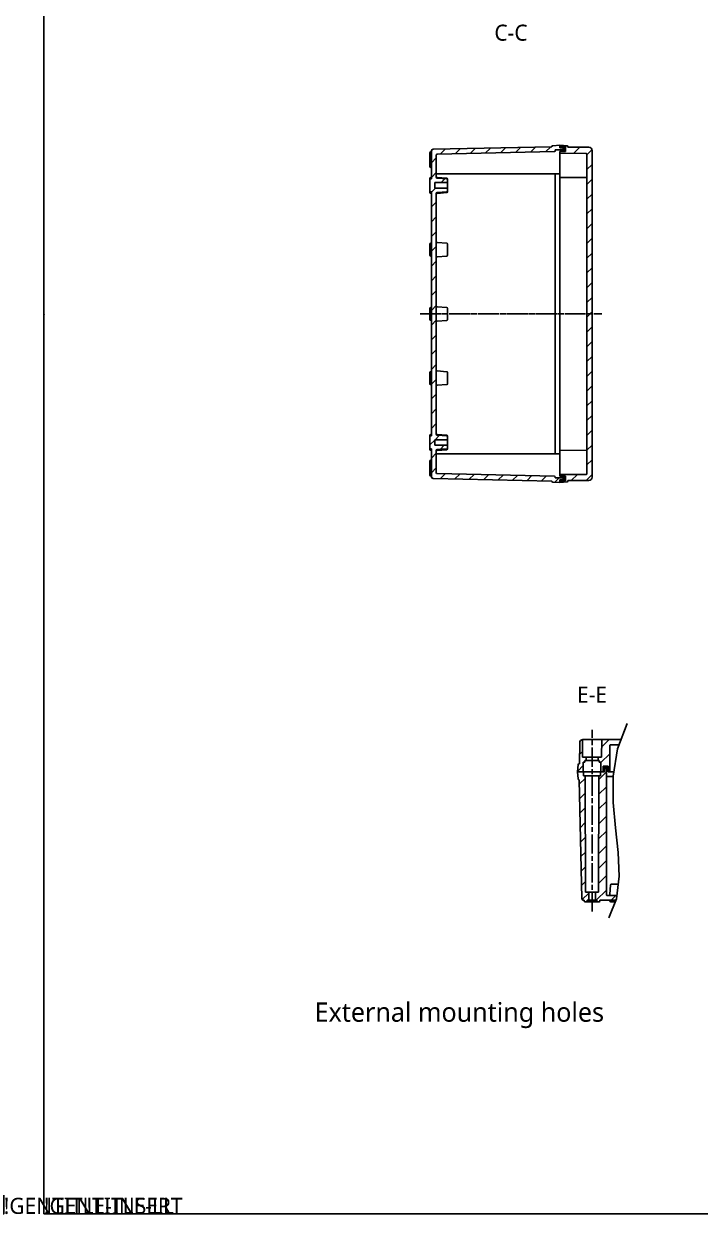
# Model space of a CAD drawing. Header units: millimetres. Extents: x -343 to 4465, y -1120 to 2065.
# Drawn here: x 1624 to 2046, y 0 to 741 of the extents above; entities that cross this region are included whole.
import ezdxf

# ---------------------------------------------------------------- set-up
doc = ezdxf.new("R2010")
doc.units = ezdxf.units.MM
doc.linetypes.add('AM_ISO08W050', pattern=[18, 12, -1.5, 3, -1.5])
doc.linetypes.add('CENTER', pattern=[2, 1.25, -0.25, 0.25, -0.25])
for name, color, linetype, lineweight in [('AM_10', 7, 'AM_ISO08W050', 50), ('AM_4', 3, 'Continuous', 25), ('AM_5', 3, 'Continuous', 25), ('AM_7', 4, 'AM_ISO08W050', 25), ('AM_8', 1, 'Continuous', 25), ('ｶﾞｽｹｯﾄ', 5, 'Continuous', 25), ('ﾄｯﾌﾟｶﾊﾞｰ', 7, 'Continuous', 25), ('ﾎﾞﾃﾞｨｰ', 2, 'Continuous', 25)]:
    doc.layers.add(name, color=color, linetype=linetype, lineweight=lineweight)
doc.styles.add('QCADDimTextStyle', font='')
doc.styles.get('QCADDimTextStyle').set_extended_font_data('Noto Sans JP')
pattern_1 = [(45, (-0.3, -20), (-4.596194, 4.596194), [])]

# ---------------------------------------------------------------- blocks, each defined once
blk = doc.blocks.new('TK-A3')
blk.add_lwpolyline([(0, 0), (403, 0), (403, 280), (0, 280)], close=True)
at = {"style": 'QCADDimTextStyle'}
for s, p in [('!GENTITLE-LL', (0, 0)), ('!GENTITLE-INSERT', (403, 0))]:
    blk.add_text(s, height=2.5, dxfattribs=at).set_placement(p)
blk = doc.blocks.new('*S33')
at = {"layer": 'AM_10', "color": 7, "linetype": 'CENTER'}
for p, q in [((2253.3, 685.26), (2253.3, 665.26)), ((2253.3, 435.26), (2253.3, 455.26))]:
    blk.add_line(p, q, dxfattribs=at)
at = {"layer": 'AM_10', "color": 7, "linetype": 'AM_ISO08W050'}
for p, q in [((2243.3, 675.26), (2233.3, 675.26)), ((2243.3, 445.26), (2233.3, 445.26))]:
    blk.add_line(p, q, dxfattribs=at)
at = {"layer": 'AM_10', "color": 1, "linetype": 'CENTER'}
blk.add_line((2253.3, 665.26), (2253.3, 455.26), dxfattribs=at)
at = {"layer": 'AM_10', "color": 7, "linetype": 'Continuous'}
for points in [[(2243.3, 676.58), (2243.3, 673.94), (2253.3, 675.26)], [(2243.3, 443.94), (2243.3, 446.58), (2253.3, 445.26)]]:
    blk.add_trace(points, dxfattribs=at)
at = {"layer": 'AM_10', "color": 7, "char_height": 10, "attachment_point": 5, "style": 'QCADDimTextStyle'}
for s, insert in [('C-C', (1927.8, 735.26)), ('C', (2226.07, 675.26)), ('C', (2226.07, 445.26))]:
    blk.add_mtext(s, dxfattribs=dict(at, insert=insert))
blk = doc.blocks.new('*S37')
at = {"layer": 'AM_10', "color": 7, "linetype": 'CENTER'}
for p, q in [((2118.3, 464.26), (2138.3, 464.26)), ((2388.3, 464.26), (2368.3, 464.26))]:
    blk.add_line(p, q, dxfattribs=at)
at = {"layer": 'AM_10', "color": 1, "linetype": 'CENTER'}
blk.add_line((2138.3, 464.26), (2368.3, 464.26), dxfattribs=at)
at = {"layer": 'AM_10', "color": 7, "linetype": 'AM_ISO08W050'}
for p, q in [((2128.3, 454.26), (2128.3, 444.26)), ((2378.3, 454.26), (2378.3, 444.26))]:
    blk.add_line(p, q, dxfattribs=at)
at = {"layer": 'AM_10', "color": 7, "linetype": 'Continuous'}
for points in [[(2126.98, 454.26), (2129.62, 454.26), (2128.3, 464.26)], [(2379.62, 454.26), (2376.98, 454.26), (2378.3, 464.26)]]:
    blk.add_trace(points, dxfattribs=at)
at = {"layer": 'AM_10', "color": 7, "char_height": 10, "attachment_point": 5, "style": 'QCADDimTextStyle'}
for s, insert in [('E', (2128.3, 434.26)), ('E', (2378.3, 434.26)), ('E-E', (1978.3, 323.26))]:
    blk.add_mtext(s, dxfattribs=dict(at, insert=insert))
blk = doc.blocks.new('*S34')
at = {"layer": 'AM_10', "color": 7, "linetype": 'CENTER'}
for p, q in [((2253.3, 685.26), (2253.3, 665.26)), ((2253.3, 435.26), (2253.3, 455.26))]:
    blk.add_line(p, q, dxfattribs=at)
at = {"layer": 'AM_10', "color": 7, "linetype": 'AM_ISO08W050'}
for p, q in [((2243.3, 675.26), (2233.3, 675.26)), ((2243.3, 445.26), (2233.3, 445.26))]:
    blk.add_line(p, q, dxfattribs=at)
at = {"layer": 'AM_10', "color": 1, "linetype": 'CENTER'}
blk.add_line((2253.3, 665.26), (2253.3, 455.26), dxfattribs=at)
at = {"layer": 'AM_10', "color": 7, "linetype": 'Continuous'}
for points in [[(2243.3, 676.58), (2243.3, 673.94), (2253.3, 675.26)], [(2243.3, 443.94), (2243.3, 446.58), (2253.3, 445.26)]]:
    blk.add_trace(points, dxfattribs=at)
at = {"layer": 'AM_10', "color": 7, "char_height": 10, "attachment_point": 5, "style": 'QCADDimTextStyle'}
for s, insert in [('C-C', (1927.8, 735.26)), ('C', (2226.07, 675.26)), ('C', (2226.07, 445.26))]:
    blk.add_mtext(s, dxfattribs=dict(at, insert=insert))
blk = doc.blocks.new('*S38')
at = {"layer": 'AM_10', "color": 7, "linetype": 'CENTER'}
for p, q in [((2118.3, 464.26), (2138.3, 464.26)), ((2388.3, 464.26), (2368.3, 464.26))]:
    blk.add_line(p, q, dxfattribs=at)
at = {"layer": 'AM_10', "color": 1, "linetype": 'CENTER'}
blk.add_line((2138.3, 464.26), (2368.3, 464.26), dxfattribs=at)
at = {"layer": 'AM_10', "color": 7, "linetype": 'AM_ISO08W050'}
for p, q in [((2128.3, 454.26), (2128.3, 444.26)), ((2378.3, 454.26), (2378.3, 444.26))]:
    blk.add_line(p, q, dxfattribs=at)
at = {"layer": 'AM_10', "color": 7, "linetype": 'Continuous'}
for points in [[(2126.98, 454.26), (2129.62, 454.26), (2128.3, 464.26)], [(2379.62, 454.26), (2376.98, 454.26), (2378.3, 464.26)]]:
    blk.add_trace(points, dxfattribs=at)
at = {"layer": 'AM_10', "color": 7, "char_height": 10, "attachment_point": 5, "style": 'QCADDimTextStyle'}
for s, insert in [('E', (2128.3, 434.26)), ('E', (2378.3, 434.26)), ('E-E', (1978.3, 323.26))]:
    blk.add_mtext(s, dxfattribs=dict(at, insert=insert))

msp = doc.modelspace()

# ---------------------------------------------------------------- hatches: boundary and pattern name
at = {"layer": 'AM_8', "transparency": 33554687}
h = msp.add_hatch(dxfattribs=at)
h.set_pattern_fill('_U', color=256, scale=6.5, angle=45, style=0, pattern_type=0)
h.set_pattern_definition(pattern_1)
edge = h.paths.add_edge_path(flags=0)
edge.add_line((1881.3, 560.26), (1881.3, 635.29))
edge.add_arc((1881.8, 635.29), 0.5, 94.08562, 180, ccw=False)
edge.add_line((1881.76, 635.79), (1887.84, 636.23))
edge.add_arc((1887.8, 636.72), 0.5, 274.08562, 360)
edge.add_line((1888.3, 636.72), (1888.3, 638.56))
edge.add_line((1888.3, 638.56), (1880.3, 638.56))
edge.add_line((1880.3, 638.56), (1880.3, 641.96))
edge.add_line((1880.3, 641.96), (1888.3, 641.96))
edge.add_line((1888.3, 641.96), (1888.3, 643.79))
edge.add_arc((1887.8, 643.79), 0.5, 0, 85.91438)
edge.add_line((1887.84, 644.29), (1881.76, 644.73))
edge.add_arc((1881.8, 645.22), 0.5, 180, 265.91438, ccw=False)
edge.add_line((1881.3, 645.22), (1881.3, 659.18))
edge.add_arc((1881.8, 659.18), 0.5, 91.23863, 180, ccw=False)
edge.add_line((1881.79, 659.68), (1954.81, 661.26))
edge.add_arc((1954.8, 661.76), 0.5, 271.23863, 360)
edge.add_line((1955.3, 661.76), (1955.3, 662.36))
edge.add_line((1955.3, 662.36), (1960.3, 662.36))
edge.add_line((1960.3, 662.36), (1960.3, 663.56))
edge.add_line((1960.3, 663.56), (1958.3, 663.56))
edge.add_line((1958.3, 663.56), (1958.3, 665.26))
edge.add_line((1958.3, 665.26), (1953.77, 664.96))
edge.add_arc((1953.8, 664.46), 0.5, 93.81407, 180)
edge.add_line((1953.3, 664.46), (1953.3, 664.31))
edge.add_line((1953.3, 664.31), (1879.28, 662.71))
edge.add_arc((1879.3, 661.71), 1, 91.23863, 180)
edge.add_line((1878.3, 661.71), (1878.3, 644.26))
edge.add_line((1878.3, 644.26), (1877.8, 644.26))
edge.add_arc((1877.8, 643.76), 0.5, 90, 180)
edge.add_line((1877.3, 643.76), (1877.3, 636.76))
edge.add_arc((1877.8, 636.76), 0.5, 180, 270)
edge.add_line((1877.8, 636.26), (1878.3, 636.26))
edge.add_line((1878.3, 636.26), (1878.3, 560.26))
edge.add_line((1878.3, 560.26), (1881.3, 560.26))
h = msp.add_hatch(dxfattribs=at)
h.set_pattern_fill('_U', color=256, scale=6.5, angle=45, style=0, pattern_type=0)
h.set_pattern_definition(pattern_1)
edge = h.paths.add_edge_path(flags=0)
edge.add_line((1975.1, 560.26), (1978.3, 560.26))
edge.add_line((1978.3, 560.26), (1978.3, 661.96))
edge.add_arc((1976.3, 661.96), 2, 0, 89.56613)
edge.add_line((1976.32, 663.96), (1963.3, 664.06))
edge.add_line((1963.3, 664.06), (1963.3, 664.36))
edge.add_arc((1962.8, 664.36), 0.5, 0, 84.92039)
edge.add_line((1962.84, 664.85), (1958.3, 665.26))
edge.add_line((1958.3, 665.26), (1958.3, 664.26))
edge.add_line((1958.3, 664.26), (1961.8, 664.26))
edge.add_line((1961.8, 664.26), (1961.8, 661.26))
edge.add_line((1961.8, 661.26), (1958.3, 661.26))
edge.add_line((1958.3, 661.26), (1958.3, 660.26))
edge.add_line((1958.3, 660.26), (1974.6, 660.14))
edge.add_arc((1974.6, 659.64), 0.5, 0, 89.56613, ccw=False)
edge.add_line((1975.1, 659.64), (1975.1, 560.26))
h = msp.add_hatch(dxfattribs=at)
h.set_pattern_fill('_U', color=256, scale=6.5, angle=45, style=0, pattern_type=0)
h.set_pattern_definition(pattern_1)
edge = h.paths.add_edge_path(flags=0)
edge.add_line((1881.3, 560.26), (1881.3, 485.22))
edge.add_arc((1881.8, 485.22), 0.5, 180, 265.91438)
edge.add_line((1881.76, 484.73), (1887.84, 484.29))
edge.add_arc((1887.8, 483.79), 0.5, 0, 85.91438, ccw=False)
edge.add_line((1888.3, 483.79), (1888.3, 481.96))
edge.add_line((1888.3, 481.96), (1880.3, 481.96))
edge.add_line((1880.3, 481.96), (1880.3, 478.56))
edge.add_line((1880.3, 478.56), (1888.3, 478.56))
edge.add_line((1888.3, 478.56), (1888.3, 476.72))
edge.add_arc((1887.8, 476.72), 0.5, 274.08562, 360, ccw=False)
edge.add_line((1887.84, 476.23), (1881.76, 475.79))
edge.add_arc((1881.8, 475.29), 0.5, 94.08562, 180)
edge.add_line((1881.3, 475.29), (1881.3, 461.34))
edge.add_arc((1881.8, 461.34), 0.5, 180, 268.76137)
edge.add_line((1881.79, 460.84), (1954.81, 459.26))
edge.add_arc((1954.8, 458.76), 0.5, 0, 88.76137, ccw=False)
edge.add_line((1955.3, 458.76), (1955.3, 458.16))
edge.add_line((1955.3, 458.16), (1960.3, 458.16))
edge.add_line((1960.3, 458.16), (1960.3, 456.96))
edge.add_line((1960.3, 456.96), (1958.3, 456.96))
edge.add_line((1958.3, 456.96), (1958.3, 455.26))
edge.add_line((1958.3, 455.26), (1953.77, 455.56))
edge.add_arc((1953.8, 456.06), 0.5, 180, 266.18593, ccw=False)
edge.add_line((1953.3, 456.06), (1953.3, 456.21))
edge.add_line((1953.3, 456.21), (1879.28, 457.81))
edge.add_arc((1879.3, 458.81), 1, 180, 268.76137, ccw=False)
edge.add_line((1878.3, 458.81), (1878.3, 476.26))
edge.add_line((1878.3, 476.26), (1877.8, 476.26))
edge.add_arc((1877.8, 476.76), 0.5, 180, 270, ccw=False)
edge.add_line((1877.3, 476.76), (1877.3, 483.76))
edge.add_arc((1877.8, 483.76), 0.5, 90, 180, ccw=False)
edge.add_line((1877.8, 484.26), (1878.3, 484.26))
edge.add_line((1878.3, 484.26), (1878.3, 560.26))
edge.add_line((1878.3, 560.26), (1881.3, 560.26))
h = msp.add_hatch(dxfattribs=at)
h.set_pattern_fill('_U', color=256, scale=6.5, angle=45, style=0, pattern_type=0)
h.set_pattern_definition(pattern_1)
edge = h.paths.add_edge_path(flags=0)
edge.add_line((1975.1, 560.26), (1978.3, 560.26))
edge.add_line((1978.3, 560.26), (1978.3, 458.56))
edge.add_arc((1976.3, 458.56), 2, 270.43387, 360, ccw=False)
edge.add_line((1976.32, 456.56), (1963.3, 456.46))
edge.add_line((1963.3, 456.46), (1963.3, 456.16))
edge.add_arc((1962.8, 456.16), 0.5, 275.07961, 360, ccw=False)
edge.add_line((1962.84, 455.66), (1958.3, 455.26))
edge.add_line((1958.3, 455.26), (1958.3, 456.26))
edge.add_line((1958.3, 456.26), (1961.8, 456.26))
edge.add_line((1961.8, 456.26), (1961.8, 459.26))
edge.add_line((1961.8, 459.26), (1958.3, 459.26))
edge.add_line((1958.3, 459.26), (1958.3, 460.26))
edge.add_line((1958.3, 460.26), (1974.6, 460.38))
edge.add_arc((1974.6, 460.88), 0.5, 270.43387, 360)
edge.add_line((1975.1, 460.88), (1975.1, 560.26))
h = msp.add_hatch(dxfattribs=at)
h.set_pattern_fill('_U', color=256, scale=6.5, angle=45, style=0, pattern_type=0)
h.set_pattern_definition([(45, (-7.7, 17.5587), (-4.596194, 4.596194), [])])
edge = h.paths.add_edge_path(flags=0)
edge.add_line((1970.5, 280.26), (1970.6, 293.27))
edge.add_arc((1972.6, 293.26), 2, 98.56434, 179.57534, ccw=False)
edge.add_line((1972.3, 295.24), (1972.4, 284.26))
edge.add_line((1972.4, 284.26), (1974.55, 284.26))
edge.add_line((1974.55, 284.26), (1974.55, 282.26))
edge.add_line((1974.55, 282.26), (1973.8, 282.26))
edge.add_line((1973.8, 282.26), (1973.8, 281.26))
edge.add_line((1973.8, 281.26), (1972.8, 281.26))
edge.add_line((1972.8, 281.26), (1972.8, 275.26))
edge.add_line((1972.8, 275.26), (1969.3, 275.26))
edge.add_line((1969.3, 275.26), (1969.7, 279.8))
edge.add_arc((1970.2, 279.76), 0.5, 90, 174.92039, ccw=False)
edge.add_line((1970.2, 280.26), (1970.5, 280.26))
edge = h.paths.add_edge_path(flags=0)
edge.add_line((1995.1, 292.06), (1996.34, 295.26))
edge.add_line((1996.34, 295.26), (1984.3, 295.26))
edge.add_line((1984.3, 295.26), (1984.2, 284.26))
edge.add_line((1984.2, 284.26), (1982.05, 284.26))
edge.add_line((1982.05, 284.26), (1982.05, 282.26))
edge.add_line((1982.05, 282.26), (1982.8, 282.26))
edge.add_line((1982.8, 282.26), (1982.8, 281.26))
edge.add_line((1982.8, 281.26), (1983.8, 281.26))
edge.add_line((1983.8, 281.26), (1983.8, 275.26))
edge.add_line((1983.8, 275.26), (1985.3, 275.26))
edge.add_line((1985.3, 275.26), (1985.3, 278.76))
edge.add_line((1985.3, 278.76), (1988.3, 278.76))
edge.add_line((1988.3, 278.76), (1988.3, 275.26))
edge.add_line((1988.3, 275.26), (1989.3, 275.26))
edge.add_line((1989.3, 275.26), (1989.42, 291.56))
edge.add_arc((1989.92, 291.56), 0.5, 90, 179.56613, ccw=False)
edge.add_line((1989.92, 292.06), (1995.1, 292.06))
h = msp.add_hatch(dxfattribs=at)
h.set_pattern_fill('_U', color=256, scale=6.5, angle=45, style=0, pattern_type=0)
h.set_pattern_definition([(45, (-7.7, 17.5585), (-4.596194, 4.596194), [])])
edge = h.paths.add_edge_path(flags=0)
edge.add_line((1970.25, 270.26), (1970.1, 270.26))
edge.add_arc((1970.1, 270.76), 0.5, 183.81407, 270, ccw=False)
edge.add_line((1969.6, 270.73), (1969.3, 275.26))
edge.add_line((1969.3, 275.26), (1973.05, 275.26))
edge.add_line((1973.05, 275.26), (1973.05, 272.76))
edge.add_line((1973.05, 272.76), (1974, 272.76))
edge.add_line((1974, 272.76), (1974.2, 200.26))
edge.add_line((1974.2, 200.26), (1976.2, 200.26))
edge.add_line((1976.2, 200.26), (1976.2, 195.26))
edge.add_line((1976.2, 195.26), (1975.3, 195.26))
edge.add_line((1975.3, 195.26), (1975.3, 194.26))
edge.add_line((1975.3, 194.26), (1973.9, 194.26))
edge.add_arc((1973.9, 194.76), 0.5, 180, 270, ccw=False)
edge.add_line((1973.4, 194.76), (1973.4, 195.26))
edge.add_line((1973.4, 195.26), (1972.85, 195.26))
edge.add_arc((1972.85, 196.26), 1, 181.23863, 270, ccw=False)
edge.add_line((1971.85, 196.24), (1970.25, 270.26))
edge = h.paths.add_edge_path(flags=0)
edge.add_line((1993.13, 195.26), (1993.51, 196.2))
edge.add_line((1993.51, 196.2), (1993.76, 198.26))
edge.add_line((1993.76, 198.26), (1987.7, 198.26))
edge.add_arc((1987.7, 198.76), 0.5, 180, 270, ccw=False)
edge.add_line((1987.2, 198.76), (1987.2, 277.26))
edge.add_line((1987.2, 277.26), (1986.1, 277.26))
edge.add_line((1986.1, 277.26), (1986.1, 275.26))
edge.add_line((1986.1, 275.26), (1983.55, 275.26))
edge.add_line((1983.55, 275.26), (1983.55, 272.76))
edge.add_line((1983.55, 272.76), (1982.6, 272.76))
edge.add_line((1982.6, 272.76), (1982.4, 200.26))
edge.add_line((1982.4, 200.26), (1980.4, 200.26))
edge.add_line((1980.4, 200.26), (1980.4, 195.26))
edge.add_line((1980.4, 195.26), (1981.3, 195.26))
edge.add_line((1981.3, 195.26), (1981.3, 194.26))
edge.add_line((1981.3, 194.26), (1982.7, 194.26))
edge.add_arc((1982.7, 194.76), 0.5, 270, 360)
edge.add_line((1983.2, 194.76), (1983.2, 195.26))
edge.add_line((1983.2, 195.26), (1993.13, 195.26))
at = {"layer": 'ｶﾞｽｹｯﾄ', "transparency": 33554687}
for points in [[(1958.3, 664.26), (1958.3, 663.56), (1960.3, 663.56), (1960.3, 662.36), (1958.3, 662.36), (1958.3, 661.26), (1961.8, 661.26), (1961.8, 664.26)], [(1958.3, 456.26), (1958.3, 456.96), (1960.3, 456.96), (1960.3, 458.16), (1958.3, 458.16), (1958.3, 459.26), (1961.8, 459.26), (1961.8, 456.26)], [(1985.3, 275.26), (1986.1, 275.26), (1986.1, 277.26), (1987.2, 277.26), (1987.2, 275.26), (1988.3, 275.26), (1988.3, 278.76), (1985.3, 278.76)]]:
    msp.add_hatch(color=256, dxfattribs=at).paths.add_polyline_path(points, flags=0)

# ---------------------------------------------------------------- linework, layer by layer
msp.add_point((1637, 560))
at = {"layer": 'AM_4'}
msp.add_lwpolyline([(1988.74, 184.26), (1993.51, 196.2), (1995.23, 210.27), (1994.59, 224.97), (1992.89, 240.27), (1991.39, 256.15), (1991.37, 272.58), (1994.13, 289.55), (2000.23, 305.26)], dxfattribs=at)
at = {"layer": 'AM_7'}
for p, q in [((1871.3, 560.26), (1984.3, 560.26)), ((1872.3, 560.26), (1984.3, 560.26)), ((1978.3, 188.26), (1978.3, 301.26))]:
    msp.add_line(p, q, dxfattribs=at)
at = {"layer": 'ﾄｯﾌﾟｶﾊﾞｰ'}
for p, q in [((1958.3, 665.26), (1958.3, 664.26)), ((1958.3, 665.26), (1962.84, 664.85)), ((1958.3, 664.26), (1961.8, 664.26)), ((1961.8, 661.26), (1958.3, 661.26)), ((1958.3, 661.26), (1958.3, 560.26)), ((1958.3, 660.26), (1974.6, 660.14)), ((1961.8, 664.26), (1961.8, 661.26)), ((1963.3, 664.36), (1963.3, 664.06)), ((1963.3, 664.06), (1976.32, 663.96)), ((1975.1, 659.64), (1975.1, 560.26)), ((1978.3, 560.26), (1978.3, 661.96)), ((1958.3, 645.26), (1974.6, 645.14)), ((1958.3, 459.26), (1958.3, 560.26)), ((1975.1, 460.88), (1975.1, 560.26)), ((1978.3, 560.26), (1978.3, 458.56)), ((1958.3, 475.26), (1974.6, 475.38)), ((1958.3, 460.26), (1974.6, 460.38)), ((1961.8, 459.26), (1958.3, 459.26)), ((1958.3, 456.26), (1961.8, 456.26)), ((1958.3, 455.26), (1958.3, 456.26)), ((1958.3, 455.26), (1962.84, 455.66)), ((1961.8, 456.26), (1961.8, 459.26)), ((1963.3, 456.46), (1976.32, 456.56)), ((1963.3, 456.16), (1963.3, 456.46)), ((1970.5, 280.26), (1970.6, 293.27)), ((1972.4, 284.26), (1972.3, 295.24)), ((1996.34, 295.26), (1972.6, 295.26)), ((1984.2, 284.26), (1984.3, 295.26)), ((1989.3, 275.26), (1989.42, 291.56)), ((1989.92, 292.06), (1995.1, 292.06)), ((1984.2, 284.26), (1972.4, 284.26)), ((1973.8, 282.26), (1973.8, 281.26)), ((1973.8, 282.26), (1982.8, 282.26)), ((1974.55, 282.26), (1974.55, 284.26)), ((1982.05, 282.26), (1982.05, 284.26)), ((1982.8, 282.26), (1982.8, 281.26)), ((1969.3, 275.26), (1969.7, 279.8)), ((1969.3, 275.26), (1985.3, 275.26)), ((1970.2, 280.26), (1970.5, 280.26)), ((1972.8, 281.26), (1973.8, 281.26)), ((1972.8, 275.26), (1972.8, 281.26)), ((1982.8, 281.26), (1983.8, 281.26)), ((1983.8, 275.26), (1983.8, 281.26)), ((1985.3, 275.26), (1985.3, 278.76)), ((1985.3, 278.76), (1988.3, 278.76)), ((1988.3, 278.76), (1988.3, 275.26)), ((1988.3, 275.26), (1991.81, 275.26))]:
    msp.add_line(p, q, dxfattribs=at)
for centre, radius, start, end in [((1962.8, 664.36), 0.5, 0, 84.92039), ((1974.6, 659.64), 0.5, 0, 89.56613), ((1976.3, 661.96), 2, 0, 89.56613), ((1974.6, 644.64), 0.5, 0, 89.56613), ((1974.6, 475.88), 0.5, 270.43387, 0), ((1974.6, 460.88), 0.5, 270.43387, 0), ((1962.8, 456.16), 0.5, 275.07961, 0), ((1976.3, 458.56), 2, 270.43387, 0), ((1972.6, 293.26), 2, 90, 179.56613), ((1989.92, 291.56), 0.5, 90, 179.56613), ((1970.2, 279.76), 0.5, 90, 174.92039)]:
    msp.add_arc(centre, radius, start, end, dxfattribs=at)
at = {"layer": 'ﾎﾞﾃﾞｨｰ'}
for p, q in [((1877.3, 651.86), (1877.3, 660.66)), ((1878.3, 661.16), (1877.8, 661.16)), ((1878.3, 644.26), (1878.3, 661.71)), ((1953.3, 664.31), (1879.28, 662.71)), ((1954.81, 661.26), (1881.79, 659.68)), ((1953.3, 664.46), (1953.3, 664.31)), ((1958.3, 665.26), (1953.77, 664.96)), ((1955.3, 662.36), (1960.3, 662.36)), ((1955.3, 661.76), (1955.3, 662.36)), ((1958.3, 665.26), (1958.3, 663.56)), ((1958.3, 663.56), (1960.3, 663.56)), ((1960.3, 662.36), (1960.3, 663.56)), ((1881.3, 659.18), (1881.3, 645.22)), ((1878.3, 651.36), (1877.8, 651.36)), ((1877.8, 645.16), (1878.3, 645.16)), ((1887.84, 644.79), (1881.76, 645.23)), ((1887.84, 644.29), (1881.76, 644.73)), ((1881.8, 647.36), (1958.3, 647.36)), ((1955.3, 560.26), (1955.3, 647.36)), ((1877.3, 644.66), (1877.3, 635.86)), ((1877.3, 643.76), (1877.3, 636.76)), ((1878.3, 644.26), (1877.8, 644.26)), ((1880.3, 638.56), (1880.3, 641.96)), ((1880.3, 641.96), (1888.3, 641.96)), ((1880.3, 638.56), (1888.3, 638.56)), ((1888.3, 644.29), (1888.3, 643.79)), ((1888.3, 636.72), (1888.3, 643.79)), ((1877.8, 636.26), (1878.3, 636.26)), ((1877.8, 635.36), (1878.3, 635.36)), ((1878.3, 560.26), (1878.3, 636.26)), ((1881.3, 635.29), (1881.3, 560.26)), ((1881.76, 635.79), (1887.84, 636.23)), ((1881.76, 635.29), (1887.84, 635.73)), ((1888.3, 636.22), (1888.3, 636.72)), ((1877.3, 603.76), (1877.3, 596.76)), ((1878.3, 604.26), (1877.8, 604.26)), ((1887.84, 604.29), (1881.76, 604.73)), ((1888.3, 596.72), (1888.3, 603.79)), ((1877.8, 596.26), (1878.3, 596.26)), ((1881.76, 595.79), (1887.84, 596.23)), ((1877.3, 563.76), (1877.3, 560.26)), ((1878.3, 564.26), (1877.8, 564.26)), ((1887.84, 564.29), (1881.76, 564.73)), ((1888.3, 560.26), (1888.3, 563.79)), ((1877.3, 556.76), (1877.3, 560.26)), ((1878.3, 556.26), (1877.8, 556.26)), ((1878.3, 560.26), (1878.3, 484.26)), ((1881.3, 485.22), (1881.3, 560.26)), ((1887.84, 556.23), (1881.76, 555.79)), ((1888.3, 560.26), (1888.3, 556.72)), ((1955.3, 560.26), (1955.3, 473.16)), ((1877.3, 516.76), (1877.3, 523.76)), ((1877.8, 524.26), (1878.3, 524.26)), ((1881.76, 524.73), (1887.84, 524.29)), ((1888.3, 523.79), (1888.3, 516.72)), ((1878.3, 516.26), (1877.8, 516.26)), ((1887.84, 516.23), (1881.76, 515.79)), ((1877.3, 475.86), (1877.3, 484.66)), ((1877.3, 476.76), (1877.3, 483.76)), ((1877.8, 485.16), (1878.3, 485.16)), ((1877.8, 484.26), (1878.3, 484.26)), ((1880.3, 481.96), (1880.3, 478.56)), ((1880.3, 481.96), (1888.3, 481.96)), ((1881.76, 485.23), (1887.84, 484.79)), ((1881.76, 484.73), (1887.84, 484.29)), ((1888.3, 484.29), (1888.3, 483.79)), ((1888.3, 483.79), (1888.3, 476.72)), ((1878.3, 476.26), (1877.8, 476.26)), ((1877.8, 475.36), (1878.3, 475.36)), ((1878.3, 476.26), (1878.3, 458.81)), ((1880.3, 478.56), (1888.3, 478.56)), ((1881.3, 461.34), (1881.3, 475.29)), ((1887.84, 476.23), (1881.76, 475.79)), ((1887.84, 475.73), (1881.76, 475.29)), ((1888.3, 476.22), (1888.3, 476.72)), ((1877.3, 468.66), (1877.3, 459.86)), ((1878.3, 469.16), (1877.8, 469.16)), ((1881.8, 473.16), (1958.3, 473.16)), ((1954.81, 459.26), (1881.79, 460.84)), ((1878.3, 459.36), (1877.8, 459.36)), ((1953.3, 456.21), (1879.28, 457.81)), ((1953.3, 456.06), (1953.3, 456.21)), ((1958.3, 455.26), (1953.77, 455.56)), ((1955.3, 458.76), (1955.3, 458.16)), ((1955.3, 458.16), (1960.3, 458.16)), ((1958.3, 456.96), (1960.3, 456.96)), ((1958.3, 455.26), (1958.3, 456.96)), ((1960.3, 458.16), (1960.3, 456.96)), ((1986.1, 275.26), (1969.3, 275.26)), ((1969.3, 275.26), (1969.6, 270.73)), ((1973.05, 275.26), (1973.05, 272.76)), ((1983.55, 275.26), (1983.55, 272.76)), ((1986.1, 275.26), (1986.1, 277.26)), ((1987.2, 277.26), (1986.1, 277.26)), ((1987.2, 198.76), (1987.2, 277.26)), ((1970.1, 270.26), (1970.25, 270.26)), ((1970.25, 270.26), (1971.85, 196.24)), ((1973.05, 272.76), (1983.55, 272.76)), ((1974, 272.76), (1974.2, 200.26)), ((1982.6, 272.76), (1982.4, 200.26)), ((1991.37, 272.26), (1987.2, 272.26)), ((1982.4, 200.26), (1974.2, 200.26)), ((1976.2, 200.26), (1976.2, 195.26)), ((1980.4, 200.26), (1980.4, 195.26)), ((1989.77, 204.79), (1989.33, 198.72)), ((1990.27, 205.26), (1994.61, 205.26)), ((1973.4, 195.26), (1972.85, 195.26)), ((1973.4, 195.26), (1973.4, 194.76)), ((1982.7, 194.26), (1973.9, 194.26)), ((1975.3, 195.26), (1975.3, 194.26)), ((1981.3, 195.26), (1975.3, 195.26)), ((1981.3, 195.26), (1981.3, 194.26)), ((1983.2, 195.26), (1983.2, 194.76)), ((1993.13, 195.26), (1983.2, 195.26)), ((1987.7, 198.26), (1993.76, 198.26)), ((1989.4, 194.76), (1989.4, 195.26)), ((1989.9, 194.26), (1992.73, 194.26))]:
    msp.add_line(p, q, dxfattribs=at)
for centre, radius, start, end in [((1877.8, 660.66), 0.5, 90, 180), ((1879.3, 661.71), 1, 91.23863, 180), ((1881.8, 659.18), 0.5, 91.23863, 180), ((1953.8, 664.46), 0.5, 93.81407, 180), ((1954.8, 661.76), 0.5, 271.23863, 0), ((1877.8, 651.86), 0.5, 180, 270), ((1877.8, 644.66), 0.5, 90, 180), ((1881.8, 646.86), 0.5, 90, 180), ((1881.8, 645.72), 0.5, 180, 265.91438), ((1881.8, 645.22), 0.5, 180, 265.91438), ((1887.8, 644.29), 0.5, 0, 85.91438), ((1877.8, 643.76), 0.5, 90, 180), ((1887.8, 643.79), 0.5, 0, 85.91438), ((1877.8, 636.76), 0.5, 180, 270), ((1877.8, 635.86), 0.5, 180, 270), ((1881.8, 635.29), 0.5, 94.08562, 180), ((1881.8, 634.79), 0.5, 94.08562, 180), ((1887.8, 636.72), 0.5, 274.08562, 0), ((1887.8, 636.22), 0.5, 274.08562, 0), ((1877.8, 603.76), 0.5, 90, 180), ((1881.8, 605.22), 0.5, 180, 265.91438), ((1887.8, 603.79), 0.5, 0, 85.91438), ((1877.8, 596.76), 0.5, 180, 270), ((1881.8, 595.29), 0.5, 94.08562, 180), ((1887.8, 596.72), 0.5, 274.08562, 0), ((1877.8, 563.76), 0.5, 90, 180), ((1881.8, 565.22), 0.5, 180, 265.91438), ((1887.8, 563.79), 0.5, 0, 85.91438), ((1877.8, 556.76), 0.5, 180, 270), ((1881.8, 555.29), 0.5, 94.08562, 180), ((1887.8, 556.72), 0.5, 274.08562, 0), ((1877.8, 523.76), 0.5, 90, 180), ((1881.8, 525.22), 0.5, 180, 265.91438), ((1887.8, 523.79), 0.5, 0, 85.91438), ((1877.8, 516.76), 0.5, 180, 270), ((1881.8, 515.29), 0.5, 94.08562, 180), ((1887.8, 516.72), 0.5, 274.08562, 0), ((1877.8, 484.66), 0.5, 90, 180), ((1877.8, 483.76), 0.5, 90, 180), ((1881.8, 485.72), 0.5, 180, 265.91438), ((1881.8, 485.22), 0.5, 180, 265.91438), ((1887.8, 484.29), 0.5, 0, 85.91438), ((1887.8, 483.79), 0.5, 0, 85.91438), ((1877.8, 476.76), 0.5, 180, 270), ((1877.8, 475.86), 0.5, 180, 270), ((1881.8, 475.29), 0.5, 94.08562, 180), ((1881.8, 474.79), 0.5, 94.08562, 180), ((1887.8, 476.72), 0.5, 274.08562, 0), ((1887.8, 476.22), 0.5, 274.08562, 0), ((1877.8, 468.66), 0.5, 90, 180), ((1881.8, 473.66), 0.5, 180, 270), ((1877.8, 459.86), 0.5, 180, 270), ((1881.8, 461.34), 0.5, 180, 268.76137), ((1879.3, 458.81), 1, 180, 268.76137), ((1953.8, 456.06), 0.5, 180, 266.18593), ((1954.8, 458.76), 0.5, 0, 88.76137), ((1970.1, 270.76), 0.5, 183.81407, 270), ((1990.27, 204.76), 0.5, 90, 175.91438), ((1972.85, 196.26), 1, 181.23863, 270), ((1973.9, 194.76), 0.5, 180, 270), ((1982.7, 194.76), 0.5, 270, 0), ((1987.7, 198.76), 0.5, 180, 270), ((1988.83, 198.76), 0.5, 270, 355.91438), ((1989.9, 194.76), 0.5, 180, 270)]:
    msp.add_arc(centre, radius, start, end, dxfattribs=at)

# ---------------------------------------------------------------- block references
at = {"lineweight": 0, "xscale": 4, "yscale": 4, "zscale": 4}
for p in [(0, 0), (1637, 0)]:
    msp.add_blockref('TK-A3', p, dxfattribs=at)
at = {"layer": 'AM_10'}
for name in ['*S33', '*S34', '*S37', '*S38']:
    msp.add_blockref(name, (0, 0), dxfattribs=at)

# ---------------------------------------------------------------- texts
at = {"layer": 'AM_5', "color": 2, "insert": (1805.52, 131.61), "char_height": 12, "width": 180.4697, "attachment_point": 1, "style": 'QCADDimTextStyle'}
msp.add_mtext('External mounting holes', dxfattribs=at)

doc.saveas('drawing.dxf')
